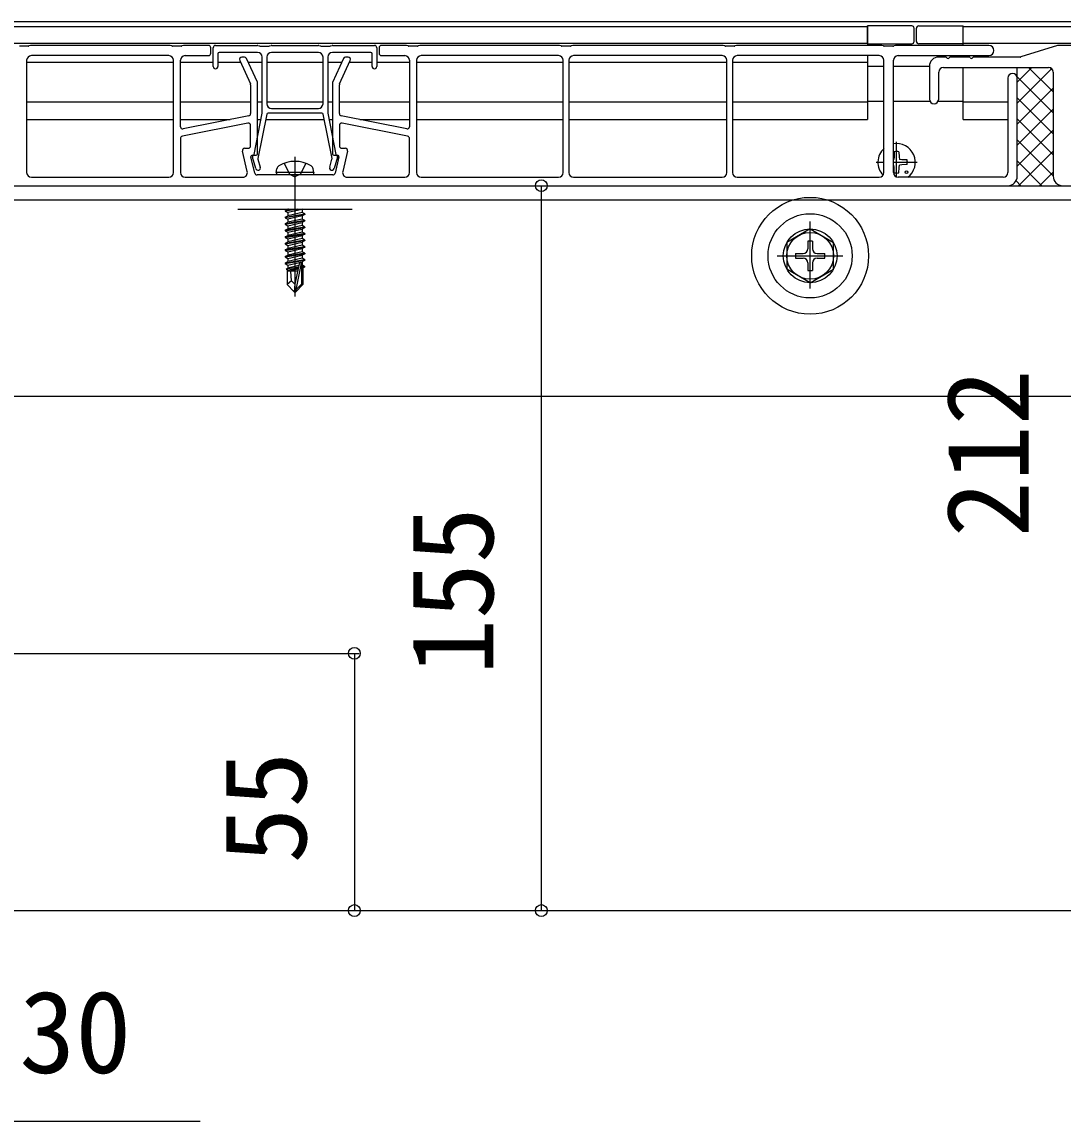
# Model space of a CAD drawing. Units: millimetres, scale not verified. Extents: x -1050 to 1050, y -1570 to 1562.
# Drawn here: x 133.9 to 356.6, y -933.5 to -698.5 of the extents above; entities that cross this region are included whole.
import ezdxf
from ezdxf.enums import TextEntityAlignment as Align

# ---------------------------------------------------------------- set-up
doc = ezdxf.new("R2010")
doc.units = ezdxf.units.MM
doc.header["$LTSCALE"] = 8
for name, color, linetype in [('0-4_YKK_12', 2, 'Continuous'), ('0-5_YKK_13', 4, 'Continuous'), ('0-6_YKK_D', 6, 'Continuous')]:
    doc.layers.add(name, color=color, linetype=linetype)
doc.styles.add('ＭＳ ゴシック', font='')
doc.styles.get('ＭＳ ゴシック').set_extended_font_data('MS Gothic')

msp = doc.modelspace()

# ---------------------------------------------------------------- linework, layer by layer
at = {"layer": '0-4_YKK_12'}
for p, q in [((60.25, -699.472), (314.75, -699.472)), ((314.75, -699.472), (314.75, -703.472)), ((335.25, -703.472), (335.25, -699.472)), ((335.25, -699.472), (509.25, -699.472)), ((60.25, -702.972), (314.75, -702.972)), ((335.25, -702.972), (509.25, -702.972)), ((134.9, -707.072), (166.3, -707.072)), ((167.8, -707.072), (174.8, -707.072)), ((175.8, -707.072), (180.652, -707.072)), ((182.3, -707.072), (185.3, -707.072)), ((186.3, -707.072), (198.3, -707.072)), ((199.3, -707.072), (202.301, -707.072)), ((203.948, -707.072), (208.8, -707.072)), ((209.8, -707.072), (216.8, -707.072)), ((218.3, -707.072), (249.7, -707.072)), ((250.9, -707.072), (284.7, -707.072)), ((285.9, -707.072), (314.75, -707.072)), ((314.75, -705.672), (314.75, -719.343)), ((318.3, -707.972), (314.75, -707.972)), ((328, -707.972), (320.3, -707.972)), ((335.25, -719.343), (335.25, -708.172)), ((134.9, -715.544), (166.3, -715.544)), ((167.8, -715.544), (182.8, -715.544)), ((184.3, -715.544), (185.3, -715.544)), ((186.3, -715.544), (198.3, -715.544)), ((199.3, -715.544), (200.3, -715.544)), ((201.8, -715.544), (216.8, -715.544)), ((218.3, -715.544), (249.7, -715.544)), ((250.9, -715.544), (284.7, -715.544)), ((285.9, -715.544), (314.75, -715.544)), ((318.3, -715.472), (314.75, -715.472)), ((328.134, -715.472), (320.3, -715.472)), ((335.25, -715.472), (329.866, -715.472)), ((335.25, -715.544), (344.8, -715.544)), ((134.9, -719.343), (166.3, -719.343)), ((167.8, -719.343), (178.443, -719.343)), ((184.3, -719.343), (185.026, -719.343)), ((186.046, -719.343), (198.554, -719.343)), ((199.574, -719.343), (200.3, -719.343)), ((206.157, -719.343), (216.8, -719.343)), ((218.3, -719.343), (249.7, -719.343)), ((250.9, -719.343), (284.7, -719.343)), ((285.9, -719.343), (314.75, -719.343)), ((335.25, -719.343), (344.8, -719.343)), ((95, -736.472), (562, -736.472)), ((180.05, -738.472), (204.549, -738.472)), ((95, -778.472), (562, -778.472))]:
    msp.add_line(p, q, dxfattribs=at)
for points in [[(521.718, -698.472), (-526, -698.472), (-526, -699.322)], [(-456, -888.472), (560, -888.472), (560, -838.472)]]:
    msp.add_lwpolyline(points, dxfattribs=at)
msp.add_circle((302.5, -748.472), 9, dxfattribs=at)
at = {"layer": '0-5_YKK_13'}
for p, q in [((324.25, -699.322), (314.75, -699.322)), ((314.75, -703.122), (314.75, -699.322)), ((324.75, -702.622), (324.75, -699.822)), ((325.25, -702.622), (325.25, -699.822)), ((325.75, -699.322), (335.25, -699.322)), ((335.25, -703.122), (335.25, -699.322)), ((135.227, -703.622), (133.373, -703.622)), ((135.73, -703.493), (135.37, -703.601)), ((165.477, -703.472), (135.873, -703.472)), ((165.98, -703.601), (165.62, -703.493)), ((167.977, -703.622), (166.123, -703.622)), ((168.48, -703.493), (168.12, -703.601)), ((173.8, -703.472), (168.623, -703.472)), ((174.3, -705.172), (174.3, -703.972)), ((174.8, -707.972), (174.8, -703.972)), ((175.3, -703.472), (184.227, -703.472)), ((184.3, -704.972), (176.1, -704.972)), ((184.37, -703.493), (184.73, -703.601)), ((184.873, -703.622), (186.727, -703.622)), ((186.87, -703.601), (187.23, -703.493)), ((187.373, -703.472), (197.227, -703.472)), ((197.37, -703.493), (197.73, -703.601)), ((197.873, -703.622), (199.727, -703.622)), ((199.87, -703.601), (200.23, -703.493)), ((208.5, -704.972), (200.3, -704.972)), ((200.373, -703.472), (209.3, -703.472)), ((209.8, -703.972), (209.8, -707.972)), ((210.3, -703.972), (210.3, -705.172)), ((215.977, -703.472), (210.8, -703.472)), ((216.48, -703.601), (216.12, -703.493)), ((218.477, -703.622), (216.623, -703.622)), ((218.98, -703.493), (218.62, -703.601)), ((248.727, -703.472), (219.123, -703.472)), ((249.23, -703.601), (248.87, -703.493)), ((251.227, -703.622), (249.373, -703.622)), ((251.73, -703.493), (251.37, -703.601)), ((283.727, -703.472), (251.873, -703.472)), ((284.23, -703.601), (283.87, -703.493)), ((286.227, -703.622), (284.373, -703.622)), ((286.73, -703.493), (286.37, -703.601)), ((317.727, -703.472), (286.873, -703.472)), ((314.75, -703.122), (323.75, -703.122)), ((318.23, -703.601), (317.87, -703.493)), ((320.227, -703.622), (318.373, -703.622)), ((320.73, -703.493), (320.37, -703.601)), ((340.7, -703.472), (320.873, -703.472)), ((323.75, -703.122), (324.25, -703.122)), ((326.25, -703.122), (325.75, -703.122)), ((335.25, -703.122), (326.25, -703.122)), ((355.427, -703.495), (347.573, -705.949)), ((384.927, -703.472), (355.576, -703.472)), ((134.9, -706.672), (134.9, -730.672)), ((165.3, -705.672), (135.9, -705.672)), ((166.3, -730.672), (166.3, -706.672)), ((167.8, -720.862), (167.8, -706.672)), ((168.8, -705.672), (173.8, -705.672)), ((175.8, -705.272), (175.8, -707.972)), ((180.474, -706.679), (182.755, -711.698)), ((181.478, -705.972), (180.929, -705.972)), ((184.255, -711.373), (181.933, -706.265)), ((185.3, -717.942), (185.3, -705.972)), ((186.3, -705.972), (186.3, -715.972)), ((198.3, -715.972), (198.3, -705.972)), ((199.3, -705.972), (199.3, -717.942)), ((202.667, -706.265), (200.345, -711.384)), ((201.845, -711.709), (204.127, -706.679)), ((203.671, -705.972), (203.122, -705.972)), ((208.8, -707.972), (208.8, -705.272)), ((210.8, -705.672), (215.8, -705.672)), ((216.8, -706.672), (216.8, -720.862)), ((218.3, -706.672), (218.3, -730.672)), ((248.7, -705.672), (219.3, -705.672)), ((249.7, -730.672), (249.7, -706.672)), ((250.9, -706.672), (250.9, -730.672)), ((283.7, -705.672), (251.9, -705.672)), ((284.7, -730.672), (284.7, -706.672)), ((285.9, -706.672), (285.9, -730.672)), ((317.3, -705.672), (286.9, -705.672)), ((318.3, -730.672), (318.3, -706.672)), ((320.3, -730.672), (320.3, -706.672)), ((321.3, -705.672), (340.7, -705.672)), ((331.48, -705.972), (330, -705.972)), ((336.48, -705.972), (332.52, -705.972)), ((347.424, -705.972), (337.52, -705.972)), ((328, -707.972), (328, -714.972)), ((330, -714.972), (330, -709.172)), ((331, -708.172), (353.5, -708.172)), ((346.8, -710.472), (346.8, -708.172)), ((346.8, -711.328), (349.956, -708.172)), ((346.8, -715.818), (354.18, -708.439)), ((354.5, -713.431), (349.241, -708.172)), ((354.464, -708.905), (353.767, -708.208)), ((354.5, -709.172), (354.5, -731.472)), ((182.8, -711.905), (182.8, -718.062)), ((184.3, -726.672), (184.3, -711.58)), ((200.3, -711.591), (200.3, -726.672)), ((201.8, -718.062), (201.8, -711.915)), ((344.8, -710.472), (344.8, -730.672)), ((354.5, -717.922), (346.8, -710.222)), ((346.8, -731.472), (346.8, -710.472)), ((346.8, -720.308), (354.5, -712.608)), ((354.5, -722.412), (346.8, -714.712)), ((182.398, -718.552), (168.398, -721.352)), ((183.537, -726.789), (185.294, -718.001)), ((186.272, -718.213), (184.379, -727.674)), ((198.034, -717.972), (186.566, -717.972)), ((187.3, -716.972), (197.3, -716.972)), ((200.221, -727.674), (198.328, -718.213)), ((199.306, -718.001), (201.063, -726.789)), ((216.202, -721.352), (202.202, -718.552)), ((346.8, -724.799), (354.5, -717.099)), ((182.202, -720.121), (168.202, -722.921)), ((182.8, -724.972), (182.8, -720.612)), ((201.8, -720.612), (201.8, -724.972)), ((216.398, -722.921), (202.398, -720.121)), ((354.5, -726.902), (346.8, -719.202)), ((167.8, -723.412), (167.8, -730.672)), ((216.8, -730.672), (216.8, -723.412)), ((346.8, -729.289), (354.5, -721.589)), ((354.5, -731.392), (346.8, -723.692)), ((182.084, -730.44), (181.048, -726.088)), ((181.534, -725.472), (182.3, -725.472)), ((202.3, -725.472), (203.066, -725.472)), ((203.552, -726.088), (202.516, -730.44)), ((321, -731.626), (321, -724.072)), ((347.107, -733.472), (354.5, -726.079)), ((183.709, -730.788), (182.888, -727.341)), ((183.18, -726.972), (184, -726.972)), ((183.92, -729.81), (183.214, -727.361)), ((184.385, -727.816), (184.88, -729.534)), ((192.3, -727.272), (192.3, -757.172)), ((199.72, -729.534), (200.215, -727.816)), ((200.6, -726.972), (201.42, -726.972)), ((201.386, -727.361), (200.68, -729.81)), ((201.712, -727.341), (200.891, -730.788)), ((316.6, -728.472), (318.3, -728.472)), ((320.3, -727.868), (320.38, -727.852)), ((320.3, -728.472), (325.4, -728.472)), ((320.481, -727.335), (320.38, -727.852)), ((320.5, -726.227), (320.481, -727.335)), ((321.5, -726.227), (321.519, -727.335)), ((321.519, -727.335), (321.62, -727.852)), ((322.137, -727.953), (321.62, -727.852)), ((323.245, -727.972), (322.137, -727.953)), ((352.09, -733.472), (346.8, -728.182)), ((188.3, -730.672), (188.441, -729.87)), ((196.3, -730.672), (188.3, -730.672)), ((188.3, -730.672), (188.388, -731.172)), ((196.3, -730.672), (196.159, -729.87)), ((196.3, -730.672), (196.212, -731.172)), ((320.3, -729.076), (320.38, -729.092)), ((320.481, -729.609), (320.38, -729.092)), ((320.5, -730.717), (320.481, -729.609)), ((321.5, -730.717), (321.519, -729.609)), ((321.519, -729.609), (321.62, -729.092)), ((322.137, -728.991), (321.62, -729.092)), ((323.245, -728.972), (322.137, -728.991)), ((351.597, -733.472), (354.5, -730.569)), ((135.9, -731.672), (165.3, -731.672)), ((168.8, -731.672), (181.111, -731.672)), ((191.78, -731.172), (184.195, -731.172)), ((196.212, -731.172), (188.388, -731.172)), ((200.405, -731.172), (192.82, -731.172)), ((203.489, -731.672), (215.8, -731.672)), ((219.3, -731.672), (248.7, -731.672)), ((251.9, -731.672), (283.7, -731.672)), ((286.9, -731.672), (317.3, -731.672)), ((343.8, -731.672), (321.3, -731.672)), ((347.6, -733.472), (346.556, -732.429)), ((66.3, -733.472), (344.8, -733.472)), ((344.8, -733.472), (356.5, -733.472)), ((356.087, -733.472), (356.123, -733.436)), ((356.5, -733.472), (553, -733.472)), ((192.9, -738.472), (190.2, -738.922)), ((190.2, -738.822), (192.3, -738.472)), ((190.2, -738.822), (190.75, -738.504)), ((190.2, -738.822), (190.2, -738.922)), ((190.2, -738.922), (190.75, -739.24)), ((190.2, -740.222), (194.4, -739.522)), ((194.4, -739.622), (190.2, -740.322)), ((190.2, -740.222), (190.75, -739.904)), ((190.2, -740.222), (190.2, -740.322)), ((190.894, -738.472), (190.75, -738.504)), ((190.75, -738.472), (190.75, -738.504)), ((193.85, -739.204), (190.75, -739.904)), ((190.75, -739.24), (190.75, -739.904)), ((193.85, -738.54), (193.85, -739.204)), ((194.4, -739.522), (193.85, -739.204)), ((193.85, -739.94), (193.85, -740.604)), ((194.4, -739.522), (194.4, -739.622)), ((190.2, -740.322), (190.75, -740.64)), ((194.4, -740.922), (190.2, -741.622)), ((190.2, -741.722), (194.4, -741.022)), ((190.2, -741.622), (190.75, -741.304)), ((190.2, -741.622), (190.2, -741.722)), ((190.2, -741.722), (190.75, -742.04)), ((194.4, -742.322), (190.2, -743.022)), ((190.2, -743.122), (194.4, -742.422)), ((193.85, -740.604), (190.75, -741.304)), ((190.75, -740.64), (190.75, -741.304)), ((190.75, -742.04), (193.85, -741.34)), ((193.85, -742.004), (190.75, -742.704)), ((190.75, -742.04), (190.75, -742.704)), ((194.4, -740.922), (193.85, -740.604)), ((194.4, -741.022), (193.85, -741.34)), ((193.85, -741.34), (193.85, -742.004)), ((194.4, -742.322), (193.85, -742.004)), ((194.4, -742.422), (193.85, -742.74)), ((194.4, -740.922), (194.4, -741.022)), ((194.4, -742.322), (194.4, -742.422)), ((302.5, -755.425), (302.5, -741.141)), ((190.2, -743.022), (190.75, -742.704)), ((190.2, -743.022), (190.2, -743.122)), ((190.2, -743.122), (190.75, -743.44)), ((194.4, -743.722), (190.2, -744.422)), ((190.2, -744.522), (194.4, -743.822)), ((190.2, -744.422), (190.75, -744.104)), ((190.2, -744.422), (190.2, -744.522)), ((190.2, -744.522), (190.75, -744.84)), ((190.75, -743.44), (193.85, -742.74)), ((193.85, -743.404), (190.75, -744.104)), ((190.75, -743.44), (190.75, -744.104)), ((190.75, -744.84), (193.85, -744.14)), ((193.85, -744.804), (190.75, -745.504)), ((190.75, -744.84), (190.75, -745.504)), ((193.85, -742.74), (193.85, -743.404)), ((194.4, -743.722), (193.85, -743.404)), ((194.4, -743.822), (193.85, -744.14)), ((193.85, -744.14), (193.85, -744.804)), ((194.4, -745.122), (193.85, -744.804)), ((194.4, -743.722), (194.4, -743.822)), ((302.5, -742.722), (297.5, -745.609)), ((302.5, -742.722), (307.5, -745.609)), ((194.4, -745.122), (190.2, -745.822)), ((190.2, -745.922), (194.4, -745.222)), ((190.2, -745.822), (190.75, -745.504)), ((190.2, -745.822), (190.2, -745.922)), ((190.2, -745.922), (190.75, -746.24)), ((194.4, -746.522), (190.2, -747.222)), ((190.2, -747.322), (194.4, -746.622)), ((190.2, -747.222), (190.75, -746.904)), ((190.2, -747.222), (190.2, -747.322)), ((190.75, -746.24), (193.85, -745.54)), ((193.85, -746.204), (190.75, -746.904)), ((190.75, -746.24), (190.75, -746.904)), ((190.75, -747.64), (193.85, -746.94)), ((194.4, -745.222), (193.85, -745.54)), ((193.85, -745.54), (193.85, -746.204)), ((194.4, -746.522), (193.85, -746.204)), ((194.4, -746.622), (193.85, -746.94)), ((193.85, -746.94), (193.85, -747.604)), ((194.4, -745.122), (194.4, -745.222)), ((194.4, -746.522), (194.4, -746.622)), ((297.5, -745.609), (297.5, -751.335)), ((302, -745.322), (302, -746.972)), ((303, -745.322), (302, -745.322)), ((303, -745.322), (303, -746.972)), ((307.5, -751.335), (307.5, -745.609)), ((190.2, -747.322), (190.75, -747.64)), ((194.4, -747.922), (190.2, -748.622)), ((190.2, -748.722), (194.4, -748.022)), ((190.2, -748.622), (190.75, -748.304)), ((190.2, -748.622), (190.2, -748.722)), ((190.2, -748.722), (190.75, -749.04)), ((194.4, -749.322), (190.2, -750.022)), ((190.2, -750.122), (194.4, -749.422)), ((193.85, -747.604), (190.75, -748.304)), ((190.75, -747.64), (190.75, -748.304)), ((190.75, -749.04), (193.85, -748.34)), ((193.85, -749.004), (190.75, -749.704)), ((190.75, -749.04), (190.75, -749.704)), ((194.4, -747.922), (193.85, -747.604)), ((194.4, -748.022), (193.85, -748.34)), ((193.85, -748.34), (193.85, -749.004)), ((194.4, -749.322), (193.85, -749.004)), ((194.4, -749.422), (193.85, -749.74)), ((194.4, -747.922), (194.4, -748.022)), ((194.4, -749.322), (194.4, -749.422)), ((295.433, -748.472), (309.494, -748.472)), ((299.35, -747.972), (301, -747.972)), ((299.35, -747.972), (299.35, -748.972)), ((299.35, -748.972), (301, -748.972)), ((304, -747.972), (305.65, -747.972)), ((304, -748.972), (305.65, -748.972)), ((305.65, -748.972), (305.65, -747.972)), ((190.2, -750.022), (190.75, -749.704)), ((190.2, -750.022), (190.2, -750.122)), ((190.2, -750.122), (190.75, -750.44)), ((193.064, -750.868), (190.4, -751.307)), ((190.4, -751.307), (190.75, -751.104)), ((190.4, -751.307), (190.6, -751.422)), ((193.009, -751.13), (190.6, -751.599)), ((190.6, -751.422), (190.6, -754.622)), ((192.876, -751.772), (190.6, -751.772)), ((190.75, -750.44), (193.85, -749.74)), ((190.75, -750.44), (190.75, -751.104)), ((193.126, -750.568), (190.75, -751.104)), ((192.966, -751.339), (191.049, -751.772)), ((193.21, -750.165), (192.3, -754.55)), ((193.632, -750.049), (192.45, -755.748)), ((193.7, -750.22), (193.7, -754.498)), ((193.85, -750.404), (193.7, -750.438)), ((194.3, -750.664), (193.7, -750.763)), ((194.3, -750.88), (193.7, -750.996)), ((194, -751.772), (193.7, -751.772)), ((193.85, -749.74), (193.85, -750.404)), ((194.3, -750.664), (193.85, -750.404)), ((194.3, -750.88), (194, -751.053)), ((194, -751.053), (194, -754.622)), ((194.3, -750.664), (194.3, -750.88)), ((302.5, -754.222), (297.5, -751.335)), ((302, -749.972), (302, -751.622)), ((302, -751.622), (303, -751.622)), ((302.5, -754.222), (307.5, -751.335)), ((303, -749.972), (303, -751.622)), ((191.557, -753.819), (190.6, -754.622)), ((192.15, -756.172), (190.6, -754.622)), ((192.3, -754.55), (192.15, -756.172)), ((192.15, -756.172), (192.45, -756.172)), ((192.3, -754.55), (192.3, -756.172)), ((193.7, -754.498), (192.45, -755.748)), ((192.45, -756.172), (194, -754.622)), ((192.45, -755.748), (192.45, -756.172)), ((194, -754.622), (193.7, -754.498))]:
    msp.add_line(p, q, dxfattribs=at)
for points in [[(197.3, -704.972), (192.3, -704.972), (187.3, -704.972)], [(190, -728.693), (191.155, -731.009), (192.3, -731.618)], [(194.6, -728.693), (193.445, -731.009), (192.3, -731.618)], [(193.967, -738.472), (193.85, -738.54), (190.75, -739.24)], [(194.4, -739.622), (193.85, -739.94), (190.75, -740.64)], [(192.3, -754.55), (191.557, -753.819), (191.4, -751.772)], [(194.3, -750.88), (193.85, -751.14), (193.7, -751.173)]]:
    msp.add_lwpolyline(points, dxfattribs=at)
for centre, radius in [((323.121, -730.593), 0.3), ((302.5, -748.472), 12.5), ((302.5, -748.472), 5.75), ((302.5, -748.472), 5)]:
    msp.add_circle(centre, radius, dxfattribs=at)
for centre, radius, start, end in [((324.25, -699.822), 0.5, 0, 90), ((325.75, -699.822), 0.5, 90, 180), ((324.25, -702.622), 0.5, 270, 0), ((325.75, -702.622), 0.5, 180, 270), ((135.227, -703.122), 0.5, 270, 286.69924), ((135.873, -703.972), 0.5, 90, 106.69924), ((165.477, -703.972), 0.5, 73.30076, 90), ((166.123, -703.122), 0.5, 253.30076, 270), ((167.977, -703.122), 0.5, 270, 286.69924), ((168.623, -703.972), 0.5, 90, 106.69924), ((173.8, -703.972), 0.5, 0, 90), ((175.3, -703.972), 0.5, 90, 180), ((176.1, -705.272), 0.3, 90, 180), ((184.227, -703.972), 0.5, 73.30076, 90), ((184.3, -705.972), 1, 0, 90), ((184.873, -703.122), 0.5, 253.30076, 270), ((187.3, -705.972), 1, 90, 180), ((186.727, -703.122), 0.5, 270, 286.69924), ((187.373, -703.972), 0.5, 90, 106.69924), ((197.227, -703.972), 0.5, 73.30076, 90), ((197.3, -705.972), 1, 0, 90), ((197.873, -703.122), 0.5, 253.30076, 270), ((200.3, -705.972), 1, 90, 180), ((199.727, -703.122), 0.5, 270, 286.69924), ((200.373, -703.972), 0.5, 90, 106.69924), ((208.5, -705.272), 0.3, 0, 90), ((209.3, -703.972), 0.5, 0, 90), ((210.8, -703.972), 0.5, 90, 180), ((215.977, -703.972), 0.5, 73.30076, 90), ((216.623, -703.122), 0.5, 253.30076, 270), ((218.477, -703.122), 0.5, 270, 286.69924), ((219.123, -703.972), 0.5, 90, 106.69924), ((248.727, -703.972), 0.5, 73.30076, 90), ((249.373, -703.122), 0.5, 253.30076, 270), ((251.227, -703.122), 0.5, 270, 286.69924), ((251.873, -703.972), 0.5, 90, 106.69924), ((283.727, -703.972), 0.5, 73.30076, 90), ((284.373, -703.122), 0.5, 253.30076, 270), ((286.227, -703.122), 0.5, 270, 286.69924), ((286.873, -703.972), 0.5, 90, 106.69924), ((317.727, -703.972), 0.5, 73.30076, 90), ((318.373, -703.122), 0.5, 253.30076, 270), ((320.227, -703.122), 0.5, 270, 286.69924), ((320.873, -703.972), 0.5, 90, 106.69924), ((340.7, -704.572), 1.1, 270, 90), ((355.576, -703.972), 0.5, 90, 107.35402), ((135.9, -706.672), 1, 90, 180), ((165.3, -706.672), 1, 360, 90), ((168.8, -706.672), 1, 90, 180), ((173.8, -705.172), 0.5, 270, 0), ((180.929, -706.472), 0.5, 90, 204.44395), ((181.478, -706.472), 0.5, 24.44395, 90), ((203.122, -706.472), 0.5, 90, 155.5983), ((203.671, -706.472), 0.5, 335.5983, 90), ((210.8, -705.172), 0.5, 180, 270), ((215.8, -706.672), 1, 0, 90), ((219.3, -706.672), 1, 90, 180), ((248.7, -706.672), 1, 0, 90), ((251.9, -706.672), 1, 90, 180), ((283.7, -706.672), 1, 0, 90), ((286.9, -706.672), 1, 90, 180), ((317.3, -706.672), 1, 0, 90), ((321.3, -706.672), 1, 90, 180), ((330, -707.972), 2, 90, 180), ((331.48, -706.272), 0.3, 30, 90), ((332, -705.972), 0.3, 210, 330), ((332.52, -706.272), 0.3, 90, 150), ((336.48, -706.272), 0.3, 30, 90), ((337, -705.972), 0.3, 210, 330), ((337.52, -706.272), 0.3, 90, 150), ((347.424, -705.472), 0.5, 270, 287.35402), ((175.3, -707.972), 0.5, 180, 270), ((175.3, -707.972), 0.5, 270, 0), ((209.3, -707.972), 0.5, 180, 270), ((209.3, -707.972), 0.5, 270, 0), ((331, -709.172), 1, 90, 180), ((345.8, -710.472), 1, 0, 180), ((353.5, -709.172), 1, 0, 90), ((182.3, -711.905), 0.5, 0, 24.44395), ((183.8, -711.58), 0.5, 0, 24.44395), ((200.8, -711.591), 0.5, 155.5983, 180), ((202.3, -711.915), 0.5, 155.5983, 180), ((187.3, -715.972), 1, 180, 270), ((197.3, -715.972), 1, 270, 0), ((329, -714.972), 1, 180, 0), ((182.3, -718.062), 0.5, 281.30993, 0), ((185, -717.942), 0.3, 348.69007, 0), ((186.566, -718.272), 0.3, 90, 168.69007), ((198.034, -718.272), 0.3, 11.30993, 90), ((199.6, -717.942), 0.3, 180, 191.30993), ((202.3, -718.062), 0.5, 180, 258.69007), ((168.3, -720.862), 0.5, 180, 281.30993), ((182.3, -720.612), 0.5, 0, 101.30993), ((202.3, -720.612), 0.5, 78.69007, 180), ((216.3, -720.862), 0.5, 258.69007, 0), ((168.3, -723.412), 0.5, 101.30993, 180), ((216.3, -723.412), 0.5, 0, 78.69007), ((181.534, -725.972), 0.5, 90, 193.3925), ((182.3, -724.972), 0.5, 270, 0), ((202.3, -724.972), 0.5, 180, 270), ((203.066, -725.972), 0.5, 346.6075, 90), ((321, -728.472), 4, 132.45415, 223.91591), ((321, -728.472), 4, 306.8699, 100.07866), ((183.18, -727.272), 0.3, 90, 193.3925), ((183.5, -727.272), 0.3, 114.827, 197.33887), ((183.242, -726.73), 0.3, 296.01796, 348.69007), ((184, -726.672), 0.3, 270, 0), ((184.674, -727.733), 0.3, 168.69007, 196.079), ((192.3, -734.772), 6.5, 57.94412, 122.05588), ((199.926, -727.733), 0.3, 343.921, 11.30993), ((200.6, -726.672), 0.3, 180, 270), ((201.358, -726.73), 0.3, 191.30993, 243.98204), ((201.1, -727.272), 0.3, 342.66113, 65.173), ((201.42, -727.272), 0.3, 346.6075, 90), ((321, -728.472), 2.3, 77.44414, 102.55586), ((321, -728.472), 2.3, 347.44414, 12.55586), ((135.9, -730.672), 1, 180, 270), ((165.3, -730.672), 1, 270, 360), ((168.8, -730.672), 1, 180, 270), ((181.111, -730.672), 1, 270, 13.3925), ((184.195, -730.672), 0.5, 193.3925, 270), ((184.4, -729.672), 0.5, 196.079, 16.079), ((189.328, -730.026), 0.9, 122.05588, 170), ((195.272, -730.026), 0.9, 10, 57.94412), ((200.2, -729.672), 0.5, 163.921, 343.921), ((200.405, -730.672), 0.5, 270, 346.6075), ((203.489, -730.672), 1, 166.6075, 270), ((215.8, -730.672), 1, 270, 0), ((219.3, -730.672), 1, 180, 270), ((248.7, -730.672), 1, 270, 0), ((251.9, -730.672), 1, 180, 270), ((283.7, -730.672), 1, 270, 0), ((286.9, -730.672), 1, 180, 270), ((317.3, -730.672), 1, 270, 0), ((321.3, -730.672), 1, 180, 270), ((321, -728.472), 2.3, 257.44414, 282.55586), ((343.8, -730.672), 1, 270, 0), ((191.78, -731.472), 0.3, 30, 90), ((192.3, -731.172), 0.3, 210, 330), ((192.82, -731.472), 0.3, 90, 150), ((344.8, -731.472), 2, 270, 0), ((356.5, -731.472), 2, 180, 270), ((301, -746.972), 1, 270, 0), ((304, -746.972), 1, 180, 270), ((301, -749.972), 1, 0, 90), ((304, -749.972), 1, 90, 180), ((193.452, -750.22), 0.248, 0, 167.19096)]:
    msp.add_arc(centre, radius, start, end, dxfattribs=at)
at = {"layer": '0-6_YKK_D'}
for p, q in [((245, -888.472), (245, -733.472)), ((125.7, -833.472), (206, -833.472)), ((205, -833.472), (205, -888.472))]:
    msp.add_line(p, q, dxfattribs=at)
msp.add_lwpolyline([(95, -933.472), (125, -933.472), (172.009, -933.472)], dxfattribs=at)
for centre in [(245, -733.472), (205, -833.472), (205, -888.472), (245, -888.472)]:
    msp.add_circle(centre, 1.275, dxfattribs=at)

# ---------------------------------------------------------------- texts
at = {"layer": '0-6_YKK_D', "style": 'ＭＳ ゴシック'}
for s, p in [('212', (354.5, -808.654)), ('155', (240, -838.108)), ('55', (200, -878.427))]:
    msp.add_text(s, height=17.6, rotation=90, dxfattribs=at).set_placement(p, align=Align.BOTTOM_LEFT)
msp.add_text('30', height=17.6, dxfattribs=at).set_placement((133.327, -928.472), align=Align.BOTTOM_LEFT)

doc.saveas('drawing.dxf')
